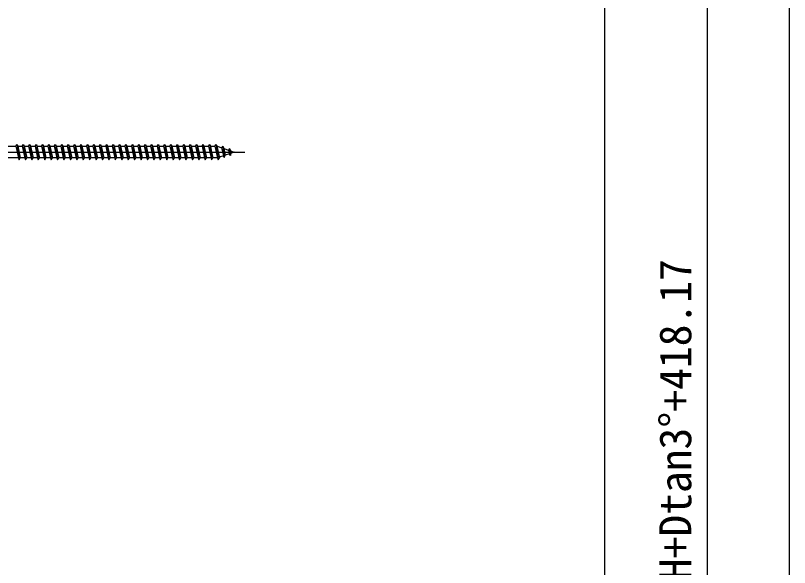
# Model space of a CAD drawing. Units: millimetres, scale not verified. Extents: x -875 to 875, y -1300 to 1294.
# Drawn here: x 573.6 to 875, y -765.1 to -550.3 of the extents above; entities that cross this region are included whole.
import ezdxf
from ezdxf.enums import TextEntityAlignment as Align

# ---------------------------------------------------------------- set-up
doc = ezdxf.new("R2010")
doc.units = ezdxf.units.MM
doc.header["$LTSCALE"] = 8
for name, color, linetype in [('0-6_YKK_13', 4, 'Continuous'), ('0-7_YKK_D', 6, 'Continuous'), ('0-8_YKK_ZWAK', 7, 'Continuous')]:
    doc.layers.add(name, color=color, linetype=linetype)
doc.styles.add('ＭＳ ゴシック', font='')
doc.styles.get('ＭＳ ゴシック').set_extended_font_data('MS Gothic')

msp = doc.modelspace()

# ---------------------------------------------------------------- linework, layer by layer
at = {"layer": '0-6_YKK_13'}
for p, q in [((570.273, -601.198), (573.773, -601.198)), ((574.273, -600.448), (575.023, -606.448)), ((574.523, -601.198), (575.523, -605.698)), ((574.523, -601.198), (576.273, -601.198)), ((576.273, -601.198), (576.773, -600.448)), ((576.273, -601.198), (577.273, -605.698)), ((576.773, -600.448), (577.523, -606.448)), ((576.773, -600.448), (577.023, -601.198)), ((577.023, -601.198), (578.023, -605.698)), ((577.023, -601.198), (578.773, -601.198)), ((579.273, -600.448), (580.023, -606.448)), ((579.523, -601.198), (580.023, -601.198)), ((579.523, -601.198), (580.023, -603.448)), ((580.023, -601.198), (581.273, -601.198)), ((581.773, -600.448), (582.523, -606.448)), ((582.023, -601.198), (583.773, -601.198)), ((582.023, -601.198), (583.023, -605.698)), ((584.273, -600.448), (585.023, -606.448)), ((584.523, -601.198), (586.273, -601.198)), ((584.523, -601.198), (585.523, -605.698)), ((586.773, -600.448), (587.523, -606.448)), ((587.023, -601.198), (588.773, -601.198)), ((587.023, -601.198), (588.023, -605.698)), ((589.273, -600.448), (590.023, -606.448)), ((589.523, -601.198), (591.273, -601.198)), ((589.523, -601.198), (590.523, -605.698)), ((591.773, -600.448), (592.523, -606.448)), ((592.023, -601.198), (593.773, -601.198)), ((592.023, -601.198), (593.023, -605.698)), ((593.773, -601.198), (594.773, -605.698)), ((594.273, -600.448), (595.023, -606.448)), ((594.523, -601.198), (595.023, -601.198)), ((594.523, -601.198), (595.023, -603.448)), ((595.023, -601.198), (596.273, -601.198)), ((596.773, -600.448), (597.523, -606.448)), ((597.023, -601.198), (598.773, -601.198)), ((597.023, -601.198), (598.023, -605.698)), ((599.273, -600.448), (600.023, -606.448)), ((599.523, -601.198), (601.273, -601.198)), ((599.523, -601.198), (600.523, -605.698)), ((601.773, -600.448), (602.523, -606.448)), ((602.023, -601.198), (603.773, -601.198)), ((602.023, -601.198), (603.023, -605.698)), ((604.273, -600.448), (605.023, -606.448)), ((604.523, -601.198), (606.273, -601.198)), ((604.523, -601.198), (605.523, -605.698)), ((606.773, -600.448), (607.523, -606.448)), ((607.023, -601.198), (608.773, -601.198)), ((607.023, -601.198), (608.023, -605.698)), ((609.273, -600.448), (610.023, -606.448)), ((609.523, -601.198), (611.273, -601.198)), ((609.523, -601.198), (610.523, -605.698)), ((611.773, -600.448), (612.523, -606.448)), ((612.023, -601.198), (613.773, -601.198)), ((612.023, -601.198), (613.023, -605.698)), ((614.273, -600.448), (615.023, -606.448)), ((614.523, -601.198), (615.023, -601.198)), ((614.523, -601.198), (615.023, -603.448)), ((615.023, -601.198), (616.273, -601.198)), ((616.773, -600.448), (617.523, -606.448)), ((617.023, -601.198), (618.773, -601.198)), ((617.023, -601.198), (618.023, -605.698)), ((619.273, -600.448), (620.023, -606.448)), ((619.523, -601.198), (621.273, -601.198)), ((619.523, -601.198), (620.523, -605.698)), ((621.773, -600.448), (622.523, -606.448)), ((622.023, -601.198), (623.773, -601.198)), ((622.023, -601.198), (623.023, -605.698)), ((624.273, -600.448), (625.023, -606.448)), ((624.523, -601.198), (626.273, -601.198)), ((624.523, -601.198), (625.523, -605.698)), ((626.773, -600.448), (627.523, -606.448)), ((627.023, -601.198), (628.773, -601.198)), ((627.023, -601.198), (628.023, -605.698)), ((628.773, -601.198), (629.773, -605.698)), ((629.273, -600.448), (630.023, -606.448)), ((629.523, -601.198), (630.023, -601.198)), ((629.523, -601.198), (630.023, -603.448)), ((630.023, -601.198), (631.273, -601.198)), ((631.773, -600.448), (632.523, -606.448)), ((632.023, -601.198), (633.773, -601.198)), ((632.023, -601.198), (633.023, -605.698)), ((634.273, -600.448), (635.023, -606.448)), ((634.523, -601.198), (636.273, -601.198)), ((634.523, -601.198), (635.523, -605.698)), ((636.773, -600.448), (637.523, -606.448)), ((637.023, -601.198), (638.773, -601.198)), ((637.023, -601.198), (638.023, -605.698)), ((639.273, -600.448), (640.023, -606.448)), ((639.523, -601.198), (641.273, -601.198)), ((639.523, -601.198), (640.523, -605.698)), ((641.773, -600.448), (642.523, -606.448)), ((642.023, -601.198), (643.773, -601.198)), ((642.023, -601.198), (643.023, -605.698)), ((644.273, -600.448), (645.023, -606.448)), ((644.523, -601.198), (646.273, -601.198)), ((644.523, -601.198), (645.523, -605.698)), ((646.773, -600.448), (647.523, -606.448)), ((647.023, -601.198), (648.773, -601.198)), ((647.023, -601.198), (648.023, -605.698)), ((649.273, -600.448), (650.023, -606.448)), ((649.523, -601.198), (650.023, -601.198)), ((649.523, -601.198), (650.023, -603.448)), ((650.023, -601.198), (651.273, -601.198)), ((651.773, -600.448), (652.523, -606.448)), ((652.023, -601.198), (653.023, -605.698)), ((654.359, -601.135), (653.9, -601.77)), ((653.9, -601.77), (654.593, -604.887)), ((654.359, -601.135), (654.712, -602.049)), ((654.359, -601.135), (654.913, -605.57)), ((654.712, -602.049), (656.607, -602.702)), ((654.712, -602.049), (655.29, -604.647)), ((656.971, -602.034), (656.607, -602.702)), ((656.607, -602.702), (656.915, -604.087)), ((656.971, -602.034), (657.42, -602.982)), ((656.971, -602.034), (657.31, -604.745)), ((560.773, -603.448), (662.882, -603.448)), ((574.773, -605.698), (570.273, -605.698)), ((577.273, -605.698), (575.523, -605.698)), ((577.273, -605.698), (577.523, -606.448)), ((577.523, -606.448), (578.023, -605.698)), ((579.773, -605.698), (578.023, -605.698)), ((580.023, -603.448), (580.523, -605.698)), ((580.023, -606.448), (580.523, -605.698)), ((582.273, -605.698), (580.523, -605.698)), ((584.773, -605.698), (583.023, -605.698)), ((587.273, -605.698), (585.523, -605.698)), ((589.773, -605.698), (588.023, -605.698)), ((592.273, -605.698), (590.523, -605.698)), ((594.773, -605.698), (593.023, -605.698)), ((595.023, -603.448), (595.523, -605.698)), ((597.273, -605.698), (595.523, -605.698)), ((599.773, -605.698), (598.023, -605.698)), ((602.273, -605.698), (600.523, -605.698)), ((604.773, -605.698), (603.023, -605.698)), ((607.273, -605.698), (605.523, -605.698)), ((609.773, -605.698), (608.023, -605.698)), ((612.273, -605.698), (610.523, -605.698)), ((614.773, -605.698), (613.023, -605.698)), ((614.773, -605.698), (615.023, -606.448)), ((615.023, -603.448), (615.523, -605.698)), ((615.023, -606.448), (615.523, -605.698)), ((617.273, -605.698), (615.523, -605.698)), ((619.773, -605.698), (618.023, -605.698)), ((622.273, -605.698), (620.523, -605.698)), ((624.773, -605.698), (623.023, -605.698)), ((627.273, -605.698), (625.523, -605.698)), ((629.773, -605.698), (628.023, -605.698)), ((630.023, -603.448), (630.523, -605.698)), ((632.273, -605.698), (630.523, -605.698)), ((634.773, -605.698), (633.023, -605.698)), ((637.273, -605.698), (635.523, -605.698)), ((639.773, -605.698), (638.023, -605.698)), ((642.273, -605.698), (640.523, -605.698)), ((644.773, -605.698), (643.023, -605.698)), ((647.273, -605.698), (645.523, -605.698)), ((649.773, -605.698), (648.023, -605.698)), ((649.773, -605.698), (650.023, -606.448)), ((650.023, -603.448), (650.523, -605.698)), ((650.023, -606.448), (650.523, -605.698)), ((652.239, -605.698), (650.523, -605.698)), ((652.271, -605.687), (652.239, -605.698)), ((654.593, -604.887), (652.967, -605.447)), ((654.913, -605.57), (654.593, -604.887)), ((654.913, -605.57), (655.29, -604.647)), ((656.915, -604.087), (655.29, -604.647)), ((657.31, -604.745), (656.915, -604.087)), ((657.31, -604.745), (657.612, -603.848)), ((657.42, -602.982), (658.773, -603.448)), ((657.42, -602.982), (657.612, -603.848)), ((658.773, -603.448), (657.612, -603.848))]:
    msp.add_line(p, q, dxfattribs=at)
for points in [[(573.773, -601.198), (574.273, -600.448), (574.523, -601.198)], [(573.773, -601.198), (574.773, -605.698), (575.023, -606.448), (575.523, -605.698)], [(578.773, -601.198), (579.273, -600.448), (579.523, -601.198)], [(578.773, -601.198), (579.773, -605.698), (580.023, -606.448)], [(581.273, -601.198), (581.773, -600.448), (582.023, -601.198)], [(581.273, -601.198), (582.273, -605.698), (582.523, -606.448), (583.023, -605.698)], [(583.773, -601.198), (584.273, -600.448), (584.523, -601.198)], [(583.773, -601.198), (584.773, -605.698), (585.023, -606.448), (585.523, -605.698)], [(586.273, -601.198), (586.773, -600.448), (587.023, -601.198)], [(586.273, -601.198), (587.273, -605.698), (587.523, -606.448), (588.023, -605.698)], [(588.773, -601.198), (589.273, -600.448), (589.523, -601.198)], [(588.773, -601.198), (589.773, -605.698), (590.023, -606.448), (590.523, -605.698)], [(591.273, -601.198), (591.773, -600.448), (592.023, -601.198)], [(591.273, -601.198), (592.273, -605.698), (592.523, -606.448), (593.023, -605.698)], [(593.773, -601.198), (594.273, -600.448), (594.523, -601.198)], [(596.273, -601.198), (596.773, -600.448), (597.023, -601.198)], [(596.273, -601.198), (597.273, -605.698), (597.523, -606.448), (598.023, -605.698)], [(598.773, -601.198), (599.273, -600.448), (599.523, -601.198)], [(598.773, -601.198), (599.773, -605.698), (600.023, -606.448), (600.523, -605.698)], [(601.273, -601.198), (601.773, -600.448), (602.023, -601.198)], [(601.273, -601.198), (602.273, -605.698), (602.523, -606.448), (603.023, -605.698)], [(603.773, -601.198), (604.273, -600.448), (604.523, -601.198)], [(603.773, -601.198), (604.773, -605.698), (605.023, -606.448), (605.523, -605.698)], [(606.273, -601.198), (606.773, -600.448), (607.023, -601.198)], [(606.273, -601.198), (607.273, -605.698), (607.523, -606.448), (608.023, -605.698)], [(608.773, -601.198), (609.273, -600.448), (609.523, -601.198)], [(608.773, -601.198), (609.773, -605.698), (610.023, -606.448), (610.523, -605.698)], [(611.273, -601.198), (611.773, -600.448), (612.023, -601.198)], [(611.273, -601.198), (612.273, -605.698), (612.523, -606.448), (613.023, -605.698)], [(613.773, -601.198), (614.273, -600.448), (614.523, -601.198)], [(613.773, -601.198), (614.773, -605.698), (615.023, -606.448)], [(616.273, -601.198), (616.773, -600.448), (617.023, -601.198)], [(616.273, -601.198), (617.273, -605.698), (617.523, -606.448), (618.023, -605.698)], [(618.773, -601.198), (619.273, -600.448), (619.523, -601.198)], [(618.773, -601.198), (619.773, -605.698), (620.023, -606.448), (620.523, -605.698)], [(621.273, -601.198), (621.773, -600.448), (622.023, -601.198)], [(621.273, -601.198), (622.273, -605.698), (622.523, -606.448), (623.023, -605.698)], [(623.773, -601.198), (624.273, -600.448), (624.523, -601.198)], [(623.773, -601.198), (624.773, -605.698), (625.023, -606.448), (625.523, -605.698)], [(626.273, -601.198), (626.773, -600.448), (627.023, -601.198)], [(626.273, -601.198), (627.273, -605.698), (627.523, -606.448), (628.023, -605.698)], [(628.773, -601.198), (629.273, -600.448), (629.523, -601.198)], [(631.273, -601.198), (631.773, -600.448), (632.023, -601.198)], [(631.273, -601.198), (632.273, -605.698), (632.523, -606.448), (633.023, -605.698)], [(633.773, -601.198), (634.273, -600.448), (634.523, -601.198)], [(633.773, -601.198), (634.773, -605.698), (635.023, -606.448), (635.523, -605.698)], [(636.273, -601.198), (636.773, -600.448), (637.023, -601.198)], [(636.273, -601.198), (637.273, -605.698), (637.523, -606.448), (638.023, -605.698)], [(638.773, -601.198), (639.273, -600.448), (639.523, -601.198)], [(638.773, -601.198), (639.773, -605.698), (640.023, -606.448), (640.523, -605.698)], [(641.273, -601.198), (641.773, -600.448), (642.023, -601.198)], [(641.273, -601.198), (642.273, -605.698), (642.523, -606.448), (643.023, -605.698)], [(643.773, -601.198), (644.273, -600.448), (644.523, -601.198)], [(643.773, -601.198), (644.773, -605.698), (645.023, -606.448), (645.523, -605.698)], [(646.273, -601.198), (646.773, -600.448), (647.023, -601.198)], [(646.273, -601.198), (647.273, -605.698), (647.523, -606.448), (648.023, -605.698)], [(648.773, -601.198), (649.273, -600.448), (649.523, -601.198)], [(648.773, -601.198), (649.773, -605.698), (650.023, -606.448)], [(651.273, -601.198), (651.773, -600.448), (652.023, -601.198)], [(651.273, -601.198), (652.273, -605.698), (652.523, -606.448), (653.023, -605.698)], [(652.023, -601.198), (652.239, -601.198), (653.9, -601.77)], [(594.773, -605.698), (595.023, -606.448), (595.523, -605.698)], [(629.773, -605.698), (630.023, -606.448), (630.523, -605.698)]]:
    msp.add_lwpolyline(points, dxfattribs=at)
at = {"layer": '0-7_YKK_D'}
for p, q in [((842.982, -273.448), (842.982, -1088.387)), ((802.982, -543.448), (802.982, -1088.387))]:
    msp.add_line(p, q, dxfattribs=at)
at = {"layer": '0-8_YKK_ZWAK'}
msp.add_lwpolyline([(-875, -1299.8), (875, -1299.8), (875, 1250.2)], dxfattribs=at)

# ---------------------------------------------------------------- texts
at = {"layer": '0-7_YKK_D', "style": 'ＭＳ ゴシック'}
msp.add_text('Hmax=H+Dtan3°+418.17', height=12.46, rotation=90, dxfattribs=at).set_placement((840.482, -812.474), align=Align.BOTTOM_LEFT)

doc.saveas('drawing.dxf')
